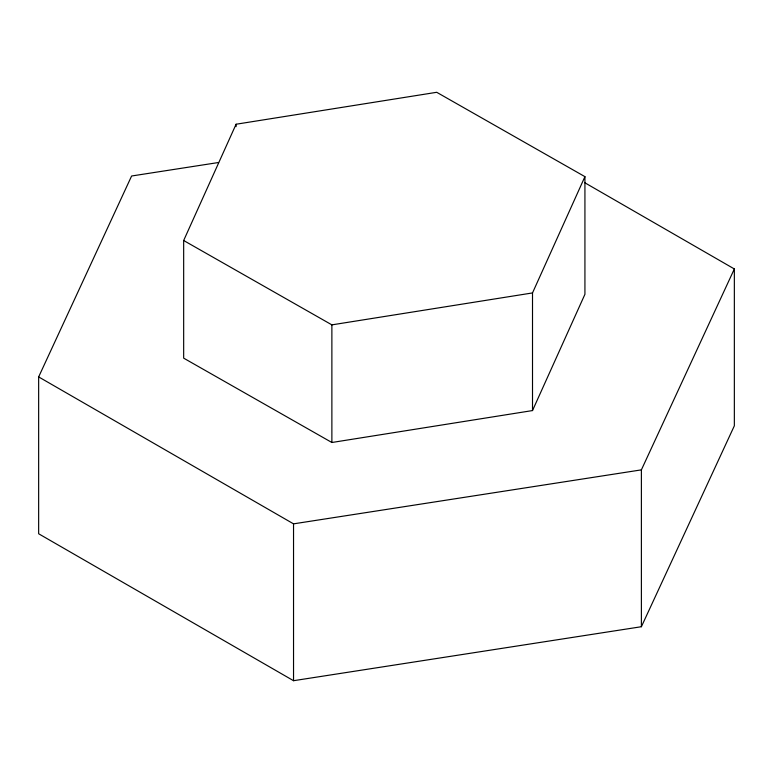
<?xml version="1.0" encoding="UTF-8"?>
<svg xmlns="http://www.w3.org/2000/svg" width="773" height="773" viewBox="0 0 773 773"><rect width="100%" height="100%" fill="white"/><g stroke="black" fill="none" stroke-linecap="round" stroke-linejoin="round"><path stroke-width="1.16" d="M183.665 240.509L236.084 124.231L436.716 92.296L584.929 176.65L584.929 294.291L532.51 410.569L331.878 442.494L183.665 358.15L183.665 240.509L331.878 324.863L532.51 292.928L584.929 176.65M584.968 182.843L734.35 268.956L734.35 425.807L641.387 626.719L293.537 680.704L38.65 533.766L38.65 376.915L131.613 176.002L218.575 162.504M641.387 626.719L641.387 469.868L734.35 268.956M38.65 376.915L293.537 523.852L641.387 469.868M532.51 292.928L532.51 410.569M331.878 324.863L331.878 442.494M293.537 523.852L293.537 680.704M236.084 124.231L236.084 126.637"/></g></svg>
